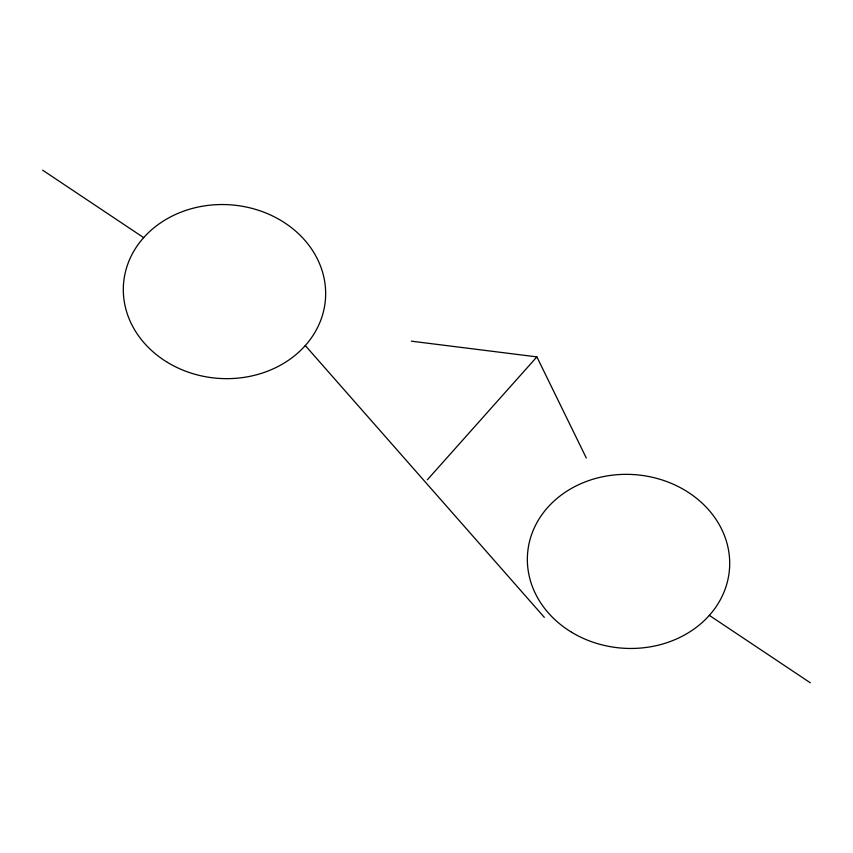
<?xml version="1.0" encoding="UTF-8"?>
<svg xmlns="http://www.w3.org/2000/svg" width="853" height="853" viewBox="0 0 853 853"><rect width="100%" height="100%" fill="white"/><g stroke="black" fill="none" stroke-linecap="round" stroke-linejoin="round"><path stroke-width="1.28" d="M427.332 479.812L536.878 356.885L586.299 457.997M411.349 341.168L536.878 356.885M42.65 170.184L143.667 237.635M709.333 615.365L810.35 682.816M305.289 345.561L544.331 617.359M167.508 362.408A101.251 86.974 4.3 0 0 325.377 300.053A101.251 86.974 4.3 0 0 180.548 212.333A101.251 86.974 4.3 0 0 167.508 362.408M571.553 632.212A101.251 86.974 4.3 0 0 729.422 569.857A101.251 86.974 4.3 0 0 584.593 482.137A101.251 86.974 4.3 0 0 571.553 632.212"/></g></svg>
